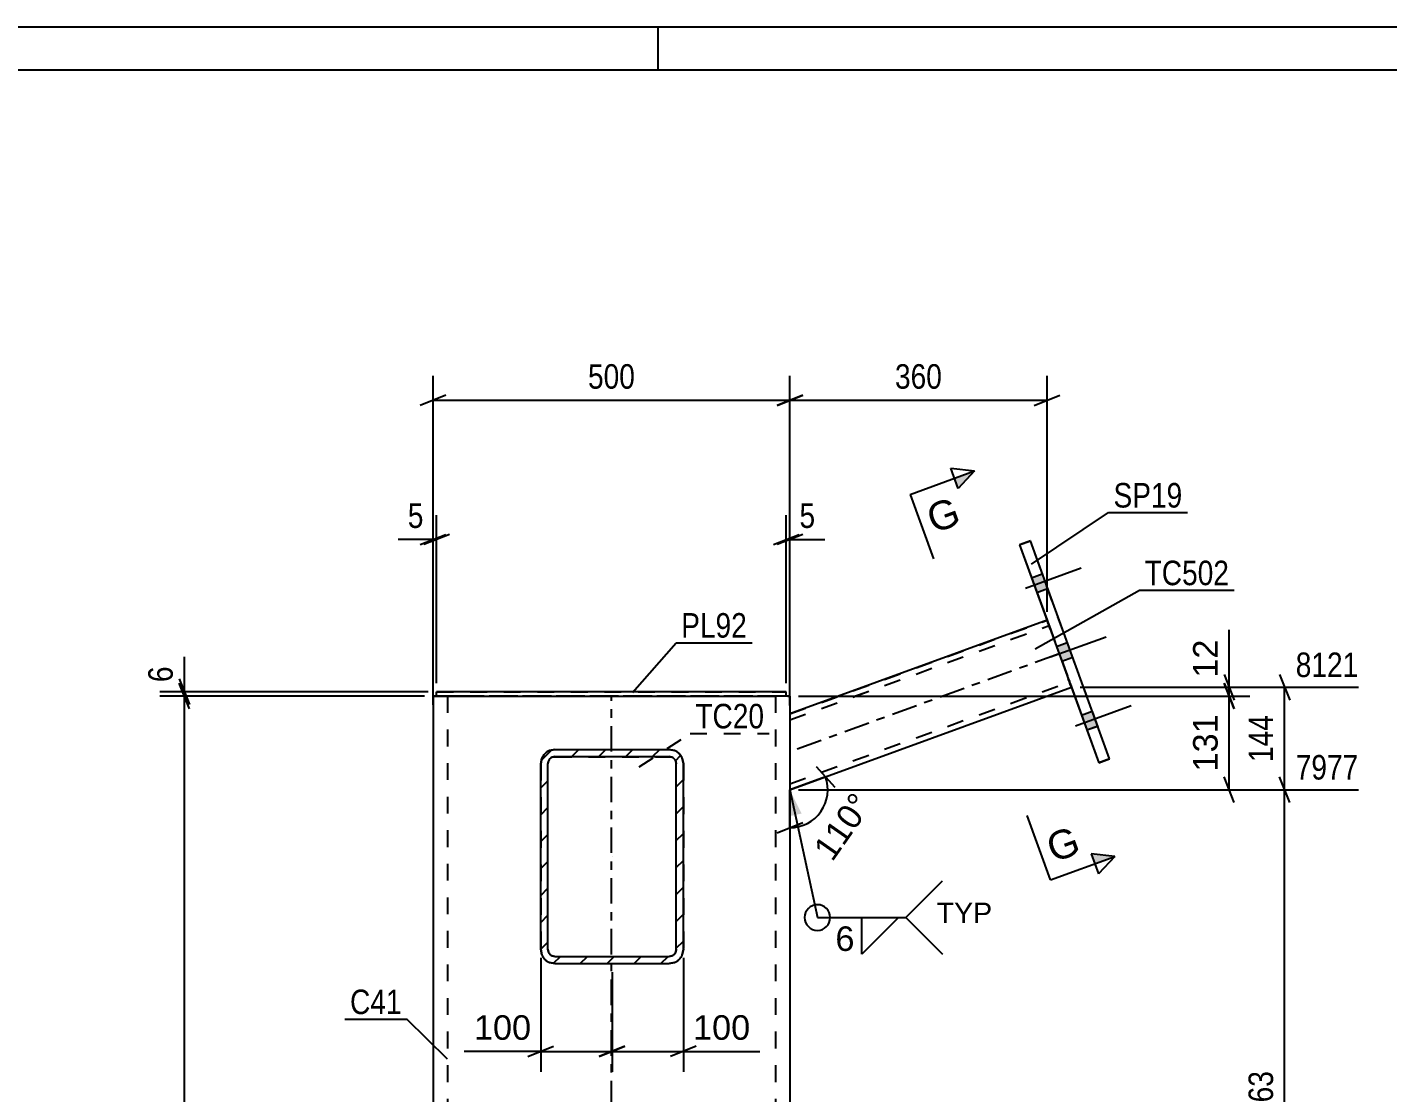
# Model space of a CAD drawing. Header units: millimetres. Extents: x -162 to 432, y -197 to 223.
# Drawn here: x 148.5 to 307.4, y 98.7 to 223.1 of the extents above; entities that cross this region are included whole.
import ezdxf

# ---------------------------------------------------------------- set-up
doc = ezdxf.new("R2010")
doc.units = ezdxf.units.MM
doc.linetypes.add('DXK_LINE_DOT2', pattern=[3.9198, 1.9599, -1.9599])
doc.linetypes.add('DXK_LINE_DOT3', pattern=[5.918699999999999, 2.979, -0.9799, 0.9799, -0.9799])
doc.styles.add('Arial', font='ARIAL.TTF', dxfattribs={"height": 0.2})
doc.styles.add('Arial Narrow', font='ARIALN.TTF', dxfattribs={"height": 0.2})

# ---------------------------------------------------------------- blocks, each defined once
blk = doc.blocks.new('Unknown-284928215-1134')
at = {"color": 5, "linetype": 'Continuous'}
for p, q in [((432.206739455132, 223.1132764519218), (-161.793260544868, 223.1132764519218)), ((222.206739455132, 218.1132764519218), (222.206739455132, 223.1132764519218)), ((427.206739455132, 218.1132764519218), (-156.793260544868, 218.1132764519218))]:
    blk.add_line(p, q, dxfattribs=at)
blk = doc.blocks.new('Part-284928215-2616 - 2602')
at = {"linetype": 'Continuous'}
h = blk.add_hatch(dxfattribs=at)
h.set_pattern_fill('', scale=0.7, style=0, pattern_type=0)
h.set_pattern_definition([(45, (208.4663672283321, 115.4283431281191), (-1.571544821187102, 1.571544821187102), [])])
h.paths.add_polyline_path([(208.4663672283176, 137.0950101617806), (208.4663672283176, 115.4283431282105), (208.5932346741315, 114.7905373968015), (208.9545225930071, 114.2498318062763), (209.4952281743749, 113.8885438812835), (210.1330338949842, 113.7616764333207), (223.4663672283176, 113.7616764333207), (224.1041729489269, 113.8885438812835), (224.6448785302948, 114.2498318062763), (225.0061664491703, 114.7905373968015), (225.1330338949842, 115.4283431282105), (225.1330338949842, 137.0950101617806), (225.0061664491703, 137.7328158931896), (224.6448785302948, 138.2735214837149), (224.1041729489269, 138.6348094087077), (223.4663672283176, 138.7616768566705), (210.1330338949842, 138.7616768566705), (209.4952281743749, 138.6348094087077), (208.9545225930071, 138.2735214837149), (208.5932346741315, 137.7328158931896)])
h.paths.add_polyline_path([(209.5437782439957, 137.6842658227479), (209.8141310346808, 137.864909785244), (210.1330338949842, 137.9283435092254), (223.4663672283176, 137.9283435092254), (223.785270088621, 137.864909785244), (224.0556228793062, 137.6842658227479), (224.2362668387427, 137.4139130274853), (224.2997005616509, 137.0950101617806), (224.2997005616509, 115.4283431282105), (224.2362668387427, 115.1094402625059), (224.0556228793062, 114.8390874672432), (223.785270088621, 114.6584435047471), (223.4663672283176, 114.5950097807655), (210.1330338949842, 114.5950097807655), (209.8141310346808, 114.6584435047471), (209.5437782439957, 114.8390874672432), (209.3631342845591, 115.1094402625059), (209.2997005616509, 115.4283431282105), (209.2997005616509, 137.0950101617806), (209.3631342845591, 137.4139130274853)])
at = {"color": 2, "linetype": 'Continuous'}
for p, q in [((210.1330338949842, 138.7616768566705), (209.4952281743749, 138.6348094087077)), ((210.1330338949842, 138.7616768566705), (223.4663672283176, 138.7616768566705)), ((224.1041729489269, 138.6348094087077), (223.4663672283176, 138.7616768566705)), ((208.5932346741315, 137.7328158931896), (208.4663672283176, 137.0950101617806)), ((208.4663672283176, 115.4283431282105), (208.4663672283176, 137.0950101617806)), ((209.2997005616509, 137.0950101617806), (209.3631342845591, 137.4139130274853)), ((209.2997005616509, 115.4283431282105), (209.2997005616509, 137.0950101617806)), ((209.8141310346808, 137.864909785244), (210.1330338949842, 137.9283435092254)), ((210.1330338949842, 137.925776513), (209.8141310346808, 137.8623427911668)), ((210.1330338949842, 137.925776513), (210.1330338949842, 137.9283435092254)), ((210.1330338949842, 137.9283435092254), (223.4663672283176, 137.9283435092254)), ((210.1330338949842, 137.925776513), (223.4663672283176, 137.925776513)), ((223.4663672283176, 137.925776513), (223.4663672283176, 137.9283435092254)), ((223.4663672283176, 137.9283435092254), (223.785270088621, 137.864909785244)), ((223.785270088621, 137.8623427911668), (223.4663672283176, 137.925776513)), ((224.2362668387427, 137.4139130274853), (224.2997005616509, 137.0950101617806)), ((224.2997005616509, 115.4283431282105), (224.2997005616509, 137.0950101617806)), ((225.1330338949842, 137.0950101617806), (225.0061664491703, 137.7328158931896)), ((225.1330338949842, 115.4283431282105), (225.1330338949842, 137.0950101617806)), ((208.4663672283176, 115.4283431282105), (208.5932346741315, 114.7905373968015)), ((209.3631342845591, 115.1094402625059), (209.2997005616509, 115.4283431282105)), ((210.1330338949842, 114.5950097807655), (209.8141310346808, 114.6584435047471)), ((210.1330338949842, 114.5950097807655), (223.4663672283176, 114.5950097807655)), ((223.785270088621, 114.6584435047471), (223.4663672283176, 114.5950097807655)), ((224.2997005616509, 115.4283431282105), (224.2362668387427, 115.1094402625059)), ((225.0061664491703, 114.7905373968015), (225.1330338949842, 115.4283431282105)), ((209.4952281743749, 113.8885438812835), (210.1330338949842, 113.7616764333207)), ((210.1330338949842, 113.7591102555908), (209.4952281743749, 113.8859776992568)), ((210.1330338949842, 113.7591102555908), (210.1330338949842, 113.7616764333207)), ((210.1330338949842, 113.7616764333207), (223.4663672283176, 113.7616764333207)), ((210.1330338949842, 113.7591102555908), (223.4663672283176, 113.7591102555908)), ((223.4663672283176, 113.7616764333207), (224.1041729489269, 113.8885438812835)), ((224.1041729489269, 113.8859776992568), (223.4663672283176, 113.7591102555908)), ((223.4663672283176, 113.7591102555908), (223.4663672283176, 113.7616764333207))]:
    blk.add_line(p, q, dxfattribs=at)
at = {"color": 7, "linetype": 'DXK_LINE_DOT2'}
for p, q in [((209.4952281743749, 138.632242388555), (210.1330338949842, 138.759109832221)), ((210.1330338949842, 138.759109832221), (210.1330338949842, 138.7616768566705)), ((210.1330338949842, 138.759109832221), (223.4663672283176, 138.759109832221)), ((223.4663672283176, 138.759109832221), (223.4663672283176, 138.7616768566705)), ((223.4663672283176, 138.759109832221), (224.1041729489269, 138.632242388555)), ((208.4663672283176, 137.0924431937789), (208.5932346741315, 137.7302489035862)), ((208.4663672283176, 137.0950101617806), (208.4663672283176, 115.4257768940328)), ((209.3631342845591, 137.4113460486828), (209.2997005616509, 137.0924431937789)), ((209.2997005616509, 137.0924431937789), (209.2997005616509, 137.0950101617806)), ((209.2997005616509, 115.4257768940328), (209.2997005616509, 137.0924431937789)), ((209.3631342845591, 137.4113460486828), (209.3631342845591, 137.4139130274853)), ((224.2362668387427, 137.4113460486828), (224.2362668387427, 137.4139130274853)), ((224.2997005616509, 137.0924431937789), (224.2362668387427, 137.4113460486828)), ((224.2997005616509, 137.0924431937789), (224.2997005616509, 137.0950101617806)), ((224.2997005616509, 115.4257768940328), (224.2997005616509, 137.0924431937789)), ((225.0061664491703, 137.7302489035862), (225.1330338949842, 137.0924431937789)), ((225.1330338949842, 137.0950101617806), (225.1330338949842, 115.4257768940328)), ((208.5932346741315, 114.7879711842256), (208.4663672283176, 115.4257768940328)), ((208.5932346741315, 114.7879711842256), (208.5932346741315, 114.7905373968015)), ((209.2997005616509, 115.4257768940328), (209.2997005616509, 115.4283431282105)), ((209.2997005616509, 115.4257768940328), (209.3631342845591, 115.106874039129)), ((209.8141310346808, 114.655877296645), (210.1330338949842, 114.5924435748117)), ((210.1330338949842, 114.5924435748117), (210.1330338949842, 114.5950097807655)), ((210.1330338949842, 114.5924435748117), (223.4663672283176, 114.5924435748117)), ((223.4663672283176, 114.5924435748117), (223.785270088621, 114.655877296645)), ((223.4663672283176, 114.5924435748117), (223.4663672283176, 114.5950097807655)), ((224.2362668387427, 115.106874039129), (224.2997005616509, 115.4257768940328)), ((224.2997005616509, 115.4257768940328), (224.2997005616509, 115.4283431282105)), ((225.1330338949842, 115.4257768940328), (225.0061664491703, 114.7879711842256)), ((225.0061664491703, 114.7879711842256), (225.0061664491703, 114.7905373968015)), ((225.1330338949842, 115.4257768940328), (225.1330338949842, 115.4283431282105))]:
    blk.add_line(p, q, dxfattribs=at)
at = {"color": 7, "linetype": 'DXK_LINE_DOT3'}
blk.add_line((216.7997005616509, 126.257269695845), (216.7997005616509, 126.2616766444754), dxfattribs=at)
at = {"color": 2, "linetype": 'Continuous'}
for centre, radius, start, end in [((210.1330339134248, 137.0950101802152), 1.666666680782628, 112.5000004851959, 157.5000004850672), ((223.466367209877, 137.0950101802152), 1.666666680782623, 22.4999995149328, 67.4999995148041), ((210.133033904205, 137.0950101709983), 0.8333333403905256, 112.5000004851628, 157.5000004850639), ((210.1330338857572, 137.0924431845681), 0.8333333262659663, 112.4999995145352, 157.4999995151508), ((223.4663672190968, 137.0950101709983), 0.8333333403905302, 22.49999951493614, 67.4999995148372), ((223.4663672375447, 137.0924431845681), 0.833333326265967, 22.50000048484918, 67.5000004854648), ((210.1330339134248, 115.428343109776), 1.666666680782618, 202.4999995149323, 247.4999995148038), ((210.1330338765524, 115.4257769124784), 1.666666652563729, 202.5000004852663, 247.5000004849973), ((210.133033904205, 115.4283431189928), 0.8333333403905171, 202.4999995149352, 247.4999995148369), ((223.4663672190968, 115.4283431189928), 0.8333333403905202, 292.5000004851631, 337.5000004850647), ((223.466367209877, 115.428343109776), 1.666666680782615, 292.5000004851961, 337.5000004850676), ((223.4663672467495, 115.4257769124784), 1.666666652563726, 292.4999995150026, 337.4999995147337)]:
    blk.add_arc(centre, radius, start, end, dxfattribs=at)
at = {"color": 7, "linetype": 'DXK_LINE_DOT2'}
for centre, radius, start, end in [((210.1330338765524, 137.0924431753334), 1.666666652563721, 112.4999995150028, 157.4999995147341), ((223.4663672467495, 137.0924431753334), 1.666666652563715, 22.50000048526587, 67.50000048499722), ((210.1330338857572, 115.4257769032437), 0.833333326265967, 202.5000004848492, 247.5000004854648), ((223.4663672375447, 115.4257769032437), 0.8333333262659663, 292.4999995145352, 337.4999995151508)]:
    blk.add_arc(centre, radius, start, end, dxfattribs=at)
blk = doc.blocks.new('Part-284928215-2638 - 2602')
at = {"color": 2, "linetype": 'Continuous'}
for p, q in [((237.1530338605318, 145.5069877472355), (196.3197005271985, 145.5069877472355)), ((196.3197005271985, 145.0069877557029), (196.3197005271985, 145.5069877472355)), ((196.3197005271985, 145.0069877557029), (197.7169111192, 145.0069877557029)), ((237.1530338605318, 145.0069877557029), (235.7558232685219, 145.0069877557029)), ((237.1530338605318, 145.0069877557029), (237.1530338605318, 145.5069877472355))]:
    blk.add_line(p, q, dxfattribs=at)
at = {"color": 7, "linetype": 'DXK_LINE_DOT2'}
for p, q in [((196.3197005271985, 145.4994729947782), (237.1530338605318, 145.4994729947782)), ((196.3197005271985, 144.9994730032456), (196.3197005271985, 145.0069877557029)), ((196.3197005271985, 144.9994730032456), (196.3197005271985, 145.0069877557029)), ((237.1530338605318, 144.9994730032456), (196.3197005271985, 144.9994730032456)), ((235.7558232685219, 145.0069877557029), (197.7169111192, 145.0069877557029)), ((237.1530338605318, 144.9994730032456), (237.1530338605318, 145.0069877557029)), ((237.1530338605318, 145.0069877557029), (237.1530338605318, 144.9994730032456))]:
    blk.add_line(p, q, dxfattribs=at)
blk = doc.blocks.new('Part-284928215-2661 - 2602')
at = {"linetype": 'Continuous'}
blk.add_hatch(color=2, dxfattribs=at).paths.add_polyline_path([(195.9030338605318, 29.23308912558879), (195.1030338486109, 30.63308910174693), (196.7030338724527, 30.63308910174693)])
at = {"color": 2, "linetype": 'Continuous'}
for p, q in [((195.9030338605318, 145.0064509876702), (196.1567687521597, 145.0066857445082)), ((195.9030338605318, 145.0064509876702), (195.9030338605318, 97.08198239874046)), ((196.1567687521597, 145.0066857445082), (196.3197005271985, 145.0067306203953)), ((197.7169111192065, 145.0069877557031), (197.9607557526489, 145.0070177408122)), ((197.9607557526489, 145.0070177408122), (199.2363671938651, 145.0070644368504)), ((199.2363671938651, 145.0070644368504), (234.2363671938651, 145.0070644368504)), ((234.2363671938651, 145.0070644368504), (235.5119786350814, 145.0070177408122)), ((235.7558232685238, 145.0069877557031), (235.5119786350814, 145.0070177408122)), ((237.3159656355706, 145.0066857445082), (237.1530338605318, 145.0067306203953)), ((237.3159656355706, 145.0066857445082), (237.5697005271985, 145.0064509876702)), ((237.5697005271985, 145.0064509876702), (237.5697005271985, 97.08198239874046)), ((195.9030338605318, 96.08198239874048), (195.9030338605318, 30.17050422334503)), ((237.5697005271985, 96.08198239874048), (237.5697005271985, 30.17050422334503)), ((195.9030338605318, 29.23308912558879), (195.1030338486109, 30.63308910174693)), ((195.1030338486109, 30.63308910174693), (196.7030338724527, 30.63308910174693)), ((196.7030338724527, 30.63308910174693), (195.9030338605318, 29.23308912558879)), ((195.9030338605318, 29.17050422334502), (195.9030338605318, 12.50414428126845)), ((237.5697005271985, 29.17050422334502), (237.5697005271985, 12.50414428126845))]:
    blk.add_line(p, q, dxfattribs=at)
at = {"color": 7, "linetype": 'DXK_LINE_DOT2'}
for p, q in [((196.1567687521597, 144.9997750144403), (195.9030338605318, 145.0000097712783)), ((196.8793445899108, 144.9995759972032), (196.1567687521597, 144.9997750144403)), ((196.3197005271985, 145.0067306203953), (196.8793445899108, 145.0068847617455)), ((196.8793445899108, 145.0068847617455), (197.7169111192065, 145.0069877557031)), ((197.9607557526489, 144.9994430181366), (196.8793445899108, 144.9995759972032)), ((197.6965679730124, 145.0065683660893), (197.5697005271985, 145.0064509876702)), ((197.5697005271985, 145.0064509876702), (197.5697005271985, 97.08198239874046)), ((197.5697005271985, 145.0000097712783), (197.6965679730124, 144.9998923928594)), ((198.057855891888, 145.0066678747077), (197.6965679730124, 145.0065683660893)), ((197.6965679730124, 144.9998923928594), (198.057855891888, 144.9997928842408)), ((199.2363671938651, 144.9993963220981), (197.9607557526489, 144.9994430181366)), ((198.5985614732558, 145.006734364241), (198.057855891888, 145.0066678747077)), ((198.057855891888, 144.9997928842408), (198.5985614732558, 144.9997263947075)), ((199.2363671938651, 145.0067577122604), (198.5985614732558, 145.006734364241)), ((198.5985614732558, 144.9997263947075), (199.2363671938651, 144.9997030466881)), ((199.2363671938651, 145.0067577122604), (234.2363671938651, 145.0067577122604)), ((199.2363671938651, 144.9997030466881), (234.2363671938651, 144.9997030466881)), ((199.2363671938651, 144.9993963220981), (234.2363671938651, 144.9993963220981)), ((234.8741729144745, 145.006734364241), (234.2363671938651, 145.0067577122604)), ((234.2363671938651, 144.9997030466881), (234.8741729144745, 144.9997263947075)), ((235.5119786350814, 144.9994430181366), (234.2363671938651, 144.9993963220981)), ((235.4148784958423, 145.0066678747077), (234.8741729144745, 145.006734364241)), ((234.8741729144745, 144.9997263947075), (235.4148784958423, 144.9997928842408)), ((235.7761664147179, 145.0065683660893), (235.4148784958423, 145.0066678747077)), ((235.4148784958423, 144.9997928842408), (235.7761664147179, 144.9998923928594)), ((236.5933897978195, 144.9995759972032), (235.5119786350814, 144.9994430181366)), ((236.5933897978195, 145.0068847617455), (235.7558232685238, 145.0069877557031)), ((235.9030338605318, 145.0064509876702), (235.7761664147179, 145.0065683660893)), ((235.7761664147179, 144.9998923928594), (235.9030338605318, 145.0000097712783)), ((235.9030338605318, 145.0064509876702), (235.9030338605318, 97.08198239874046)), ((237.1530338605318, 145.0067306203953), (236.5933897978195, 145.0068847617455)), ((237.3159656355706, 144.9997750144403), (236.5933897978195, 144.9995759972032)), ((237.5697005271985, 145.0000097712783), (237.3159656355706, 144.9997750144403)), ((197.5697005271985, 96.08198239874048), (197.5697005271985, 30.17050422334503)), ((235.9030338605318, 96.08198239874048), (235.9030338605318, 30.17050422334503)), ((197.5697005271985, 29.17050422334502), (197.5697005271985, -0.003216986822034565)), ((235.9030338605318, 29.17050422334502), (235.9030338605318, -0.003216986822034565)), ((195.9030338605318, 12.50414428126845), (195.9030338605318, -0.003216986822034565)), ((237.5697005271985, 12.50414428126845), (237.5697005271985, -0.003216986822034565)), ((196.1567687521597, 0.003458986407868755), (195.9030338605318, 0.003224229569942357)), ((195.9030338605318, -0.003216986822034565), (195.9030338605318, 0.003224229569942357)), ((196.8793445899108, 0.003658003645133097), (196.1567687521597, 0.003458986407868755)), ((197.9607557526489, 0.003790982711753562), (196.8793445899108, 0.003658003645133097)), ((197.5697005271985, 0.003224229569942357), (197.6965679730124, 0.003341607988905556)), ((197.5697005271985, -0.003216986822034565), (197.5697005271985, 0.003224229569942357)), ((197.6965679730124, 0.003341607988905556), (198.057855891888, 0.003441116607613518)), ((199.2363671938651, 0.003837678750130635), (197.9607557526489, 0.003790982711753562)), ((198.057855891888, 0.003441116607613518), (198.5985614732558, 0.00350760614092375)), ((198.5985614732558, 0.00350760614092375), (199.2363671938651, 0.003530954160036496)), ((199.2363671938651, 0.003837678750130635), (234.2363671938651, 0.003837678750130635)), ((199.2363671938651, 0.003530954160036496), (234.2363671938651, 0.003530954160036496)), ((235.5119786350814, 0.003790982711753562), (234.2363671938651, 0.003837678750130635)), ((234.2363671938651, 0.003530954160036496), (234.8741729144745, 0.00350760614092375)), ((234.8741729144745, 0.00350760614092375), (235.4148784958423, 0.003441116607613518)), ((235.4148784958423, 0.003441116607613518), (235.7761664147179, 0.003341607988905556)), ((236.5933897978195, 0.003658003645133097), (235.5119786350814, 0.003790982711753562)), ((235.7761664147179, 0.003341607988905556), (235.9030338605318, 0.003224229569942357)), ((235.9030338605318, -0.003216986822034565), (235.9030338605318, 0.003224229569942357)), ((237.3159656355706, 0.003458986407868755), (236.5933897978195, 0.003658003645133097)), ((237.5697005271985, 0.003224229569942357), (237.3159656355706, 0.003458986407868755)), ((237.5697005271985, -0.003216986822034565), (237.5697005271985, 0.003224229569942357)), ((195.9030338605318, -0.003216986822034565), (196.1567687521597, -0.003451743659809381)), ((196.1567687521597, -0.003451743659809381), (196.8793445899108, -0.003650760897225306)), ((196.8793445899108, -0.003650760897225306), (197.9607557526489, -0.00378373996384577)), ((197.6965679730124, -0.003334365240997764), (197.5697005271985, -0.003216986822034565)), ((198.057855891888, -0.003433873859554144), (197.6965679730124, -0.003334365240997764)), ((197.9607557526489, -0.00378373996384577), (199.2363671938651, -0.003830436002222844)), ((198.5985614732558, -0.003500363392864377), (198.057855891888, -0.003433873859554144)), ((199.2363671938651, -0.003523711412128705), (198.5985614732558, -0.003500363392864377)), ((199.2363671938651, -0.003523711412128705), (234.2363671938651, -0.003523711412128705)), ((199.2363671938651, -0.003830436002222844), (234.2363671938651, -0.003830436002222844)), ((234.8741729144745, -0.003500363392864377), (234.2363671938651, -0.003523711412128705)), ((234.2363671938651, -0.003830436002222844), (235.5119786350814, -0.00378373996384577)), ((235.4148784958423, -0.003433873859554144), (234.8741729144745, -0.003500363392864377)), ((235.7761664147179, -0.003334365240997764), (235.4148784958423, -0.003433873859554144)), ((235.5119786350814, -0.00378373996384577), (236.5933897978195, -0.003650760897225306)), ((235.9030338605318, -0.003216986822034565), (235.7761664147179, -0.003334365240997764)), ((236.5933897978195, -0.003650760897225306), (237.3159656355706, -0.003451743659809381)), ((237.3159656355706, -0.003451743659809381), (237.5697005271985, -0.003216986822034565))]:
    blk.add_line(p, q, dxfattribs=at)
at = {"color": 7, "linetype": 'DXK_LINE_DOT3'}
for p, q in [((216.7363671938651, 97.08198239874046), (216.7363671938651, 145.0032303789391)), ((216.7363671938651, 30.17050422334503), (216.7363671938651, 96.08198239874048)), ((216.7363671938651, 3.621373802313414e-06), (216.7363671938651, 29.17050422334502))]:
    blk.add_line(p, q, dxfattribs=at)
at = {"color": 2, "linetype": 'Continuous'}
blk.add_circle((195.9030338605318, 30.13308910174693), 1, dxfattribs=at)
blk = doc.blocks.new('Part-284928215-2689 - 2602')
at = {"color": 2, "linetype": 'Continuous'}
for p, q in [((265.6552354064183, 163.1211310805315), (264.402311542556, 162.6651052456379)), ((264.402311542556, 162.6651052456379), (273.6653364706916, 137.2150896918262)), ((264.402311542556, 162.6651052456379), (264.402311542556, 162.6601209710489)), ((264.402311542556, 162.6601209710489), (264.4039134544641, 162.6607040178216)), ((264.402311542556, 162.6601209710489), (267.6077747078646, 153.8531612524709)), ((274.9182603345539, 137.6711155267195), (265.6552354064183, 163.1211310805315)), ((270.457936224214, 146.0223872359133), (273.6653364706916, 137.2101054172372)), ((273.6653364706916, 137.2150896918262), (274.9182603345539, 137.6711155267195)), ((274.9182603345539, 137.6661312521305), (273.6653364706916, 137.2101054172372)), ((273.6653364706916, 137.2150896918262), (273.6653364706916, 137.2101054172372)), ((274.9182603345539, 137.6661312521305), (274.9166584226459, 137.6705324799468)), ((274.9182603345539, 137.6711155267195), (274.9182603345539, 137.6661312521305))]:
    blk.add_line(p, q, dxfattribs=at)
at = {"color": 7, "linetype": 'DXK_LINE_DOT2'}
for p, q in [((264.4039134544641, 162.6607040178216), (265.6552354064183, 163.1161468059424)), ((265.6552354064183, 163.1161468059424), (265.6552354064183, 163.1211310805315)), ((274.9166584226459, 137.6705324799468), (265.6552354064183, 163.1161468059424)), ((267.6077747078646, 153.8531612524709), (270.457936224214, 146.0223872359133))]:
    blk.add_line(p, q, dxfattribs=at)
blk = doc.blocks.new('Bolt-284928215-2714 - 2602')
at = {"linetype": 'Continuous'}
for points in [[(265.7988902946098, 158.8271068778624), (266.4259258375855, 157.1043365684608), (267.6788497014745, 157.5603624033634), (267.0518141584988, 159.2831327127651)], [(265.7988902946098, 158.8255349143382), (266.4259258375855, 157.1027646049366), (267.6788497014745, 157.5587904398391), (267.0518141584988, 159.2815607492408)], [(265.7988902946098, 158.823962950814), (266.4259258375855, 157.1011926414123), (267.6788497014745, 157.557218476315), (267.0518141584988, 159.2799887857165)], [(268.7203058488675, 150.8005635108911), (269.3473413918432, 149.0777932014893), (270.6002652557322, 149.533819036392), (269.9732297127565, 151.2565893457938)], [(268.7203058488675, 150.7974195838427), (269.3473413918432, 149.0746492744409), (270.6002652557322, 149.5306751093435), (269.9732297127565, 151.2534454187452)], [(271.6417214031276, 142.7740201439198), (272.2687569461033, 141.051249834518), (273.5216808099923, 141.5072756694206), (272.8946452670166, 143.2300459788224)], [(271.6417214031276, 142.7724481803955), (272.2687569461033, 141.0496778709938), (273.5216808099923, 141.5057037058963), (272.8946452670166, 143.2284740152981)], [(271.6417214031276, 142.7708762168713), (272.2687569461033, 141.0481059074695), (273.5216808099923, 141.5041317423722), (272.8946452670166, 143.2269020517739)]]:
    blk.add_hatch(color=1, dxfattribs=at).paths.add_polyline_path(points)
at = {"color": 1, "linetype": 'Continuous'}
for p, q in [((265.0944074265322, 157.5952007322443), (271.5939499703322, 159.9608347507632)), ((265.0944074265322, 157.5936287687201), (271.5939499703322, 159.959262787239)), ((265.0944074265322, 157.5920568051958), (271.5939499703322, 159.9576908237147)), ((265.7988902946098, 158.8271068778624), (267.0518141584988, 159.2831327127651)), ((265.7988902946098, 158.8255349143382), (267.0518141584988, 159.2815607492408)), ((265.7988902946098, 158.823962950814), (267.0518141584988, 159.2799887857165)), ((266.4259258375855, 157.1043365684608), (267.6788497014745, 157.5603624033634)), ((266.4259258375855, 157.1027646049366), (267.6788497014745, 157.5587904398391)), ((266.4259258375855, 157.1011926414123), (267.6788497014745, 157.557218476315)), ((268.0158229807899, 149.5686573652729), (274.5153655245899, 151.9342913837918)), ((268.0158229807899, 149.5655134382245), (274.5153655245899, 151.9311474567434)), ((268.7203058488675, 150.8005635108911), (269.9732297127565, 151.2565893457938)), ((268.7203058488675, 150.7974195838427), (269.9732297127565, 151.2534454187452)), ((269.3473413918432, 149.0777932014893), (270.6002652557322, 149.533819036392)), ((269.3473413918432, 149.0746492744409), (270.6002652557322, 149.5306751093435)), ((270.93723853505, 141.5421139983015), (277.4367810788501, 143.9077480168204)), ((270.93723853505, 141.5405420347774), (277.4367810788501, 143.9061760532963)), ((270.93723853505, 141.5389700712531), (277.4367810788501, 143.904604089772)), ((271.6417214031276, 142.7740201439198), (272.8946452670166, 143.2300459788224)), ((271.6417214031276, 142.7724481803955), (272.8946452670166, 143.2284740152981)), ((271.6417214031276, 142.7708762168713), (272.8946452670166, 143.2269020517739)), ((272.2687569461033, 141.051249834518), (273.5216808099923, 141.5072756694206)), ((272.2687569461033, 141.0496778709938), (273.5216808099923, 141.5057037058963)), ((272.2687569461033, 141.0481059074695), (273.5216808099923, 141.5041317423722))]:
    blk.add_line(p, q, dxfattribs=at)
blk = doc.blocks.new('Part-284928215-2750 - 2602')
at = {"color": 2, "linetype": 'Continuous'}
for p, q in [((267.608743248393, 153.8535137714993), (237.5697005273634, 142.9202241029425)), ((237.569700527378, 134.052078764347), (270.4589047647455, 146.0227397549428)), ((237.569700527378, 134.0510359007407), (270.4589047647455, 146.0216968913365))]:
    blk.add_line(p, q, dxfattribs=at)
at = {"color": 7, "linetype": 'DXK_LINE_DOT2'}
for p, q in [((237.5697005273634, 142.9191812393362), (267.608743248393, 153.852470907893)), ((237.5697005273634, 142.210772475855), (267.8367561697009, 153.2270518501746)), ((237.5697005273634, 142.2097296122487), (267.8367561697009, 153.2260089865683)), ((267.608743248393, 153.852470907893), (267.608743248393, 153.8535137714993)), ((267.608743248393, 153.8535137714993), (267.6434561487205, 153.7582345256042)), ((267.6434561487205, 153.7570038565273), (267.608743248393, 153.852470907893)), ((267.6434561487205, 153.7582345256042), (267.7423101253003, 153.4867143839274)), ((267.7423101253003, 153.4853245010613), (267.6434561487205, 153.7570038565273)), ((267.7423101253003, 153.4867143839274), (267.8902555563104, 153.0802898267039)), ((267.8366894991401, 153.2259847205302), (267.7423101253003, 153.4853245010613)), ((267.8366894991401, 153.2259847205302), (270.1773924568305, 146.7949208361321)), ((267.8367561697009, 153.2260089865683), (267.8367561697009, 153.2270518501746)), ((267.854112619866, 153.1794122272274), (267.8367561697009, 153.2270518501746)), ((267.854112619866, 153.1782754608858), (267.8367561697009, 153.2260089865683)), ((267.9775123236609, 152.840439877777), (267.854112619866, 153.1794122272274)), ((267.8898231944473, 153.0801324602548), (267.854112619866, 153.1782754608858)), ((267.9035396081546, 153.0424357831523), (267.8898231944473, 153.0801324602548)), ((267.8902555563104, 153.0802898267039), (270.1773924568305, 146.7964171022517)), ((267.9775123236609, 152.8391703129137), (267.9035396081546, 153.0424357831523)), ((267.9775123236609, 152.840439877777), (270.09013568948, 147.0360403499217)), ((267.9775123236609, 152.8391703129137), (270.09013568948, 147.0347707850585)), ((237.5697005273755, 134.7615303914349), (270.2308918434375, 146.6492016762672)), ((237.5697005273755, 134.7604875278285), (270.2308918434375, 146.6481588126608)), ((270.1641084049863, 146.8327748796832), (270.09013568948, 147.0360403499217)), ((270.09013568948, 147.0347707850585), (270.2135353932749, 146.6957984356087)), ((270.2135353932749, 146.6969352019502), (270.1641084049863, 146.8327748796832)), ((270.1773924568305, 146.7964171022517), (270.3253378878406, 146.3898861617745)), ((270.3253378878406, 146.3884962789083), (270.1773924568305, 146.7949208361321)), ((270.2308918434375, 146.6492016762672), (270.2135353932749, 146.6969352019502)), ((270.2135353932749, 146.6957984356087), (270.2308918434375, 146.6481588126608)), ((270.2308918434375, 146.6481588126608), (270.2308918434375, 146.6492016762672)), ((270.3253378878406, 146.3898861617745), (270.4241918644204, 146.1182068063081)), ((270.4241918644204, 146.1169761372312), (270.3253378878406, 146.3884962789083)), ((270.4241918644204, 146.1182068063081), (270.4589047647455, 146.0227397549428)), ((270.4589047647455, 146.0216968913365), (270.4241918644204, 146.1169761372312)), ((270.4589047647455, 146.0216968913365), (270.4589047647455, 146.0227397549428)), ((237.5697005273634, 142.9202241029425), (237.569700527378, 134.0510359007407))]:
    blk.add_line(p, q, dxfattribs=at)
at = {"color": 7, "linetype": 'DXK_LINE_DOT3'}
blk.add_line((269.0338240065705, 149.9376053308767), (237.5697005273707, 138.4856300012504), dxfattribs=at)
blk = doc.blocks.new('Part-284928215-2755 - 2602')
at = {"color": 7, "linetype": 'DXK_LINE_DOT2'}
for p, q in [((210.1330339205204, 138.7514417174711), (209.4952281999111, 138.6245742738051)), ((210.1330339205204, 138.7514417174711), (223.4663672538538, 138.7514417174711)), ((210.1330339205204, 138.7486494887572), (210.1330339205204, 138.7514417174711)), ((223.4663672538538, 138.7514417174711), (223.4663672538538, 138.7486494887572)), ((224.1041729744631, 138.6245742738051), (223.4663672538538, 138.7514417174711)), ((208.5932346996677, 137.7225807888363), (208.4663672538538, 137.084775079029)), ((208.4663672538538, 137.084775079029), (208.4663672538538, 115.4153157602972)), ((209.2997005871871, 137.084775079029), (209.3631343100953, 137.4036779339328)), ((209.2997005871871, 137.0819827938671), (209.2997005871871, 137.084775079029)), ((209.2997005871871, 115.4181087792828), (209.2997005871871, 137.084775079029)), ((209.3631343100953, 137.4008856595717), (209.3631343100953, 137.4036779339328)), ((209.814131060217, 137.8546746764169), (210.1330339205204, 137.91810839825)), ((210.1330339205204, 137.9153161413121), (210.1330339205204, 137.91810839825)), ((210.1330339205204, 137.91810839825), (223.4663672538538, 137.91810839825)), ((223.4663672538538, 137.9153161413121), (223.4663672538538, 137.91810839825)), ((223.4663672538538, 137.91810839825), (223.7852701141572, 137.8546746764169)), ((224.2362668642789, 137.4008856595717), (224.2362668642789, 137.4036779339328)), ((224.2362668642789, 137.4036779339328), (224.2997005871871, 137.084775079029)), ((224.2997005871871, 137.0819827938671), (224.2997005871871, 137.084775079029)), ((224.2997005871871, 115.4181087792828), (224.2997005871871, 137.084775079029)), ((225.1330339205204, 137.084775079029), (225.0061664747065, 137.7225807888363)), ((225.1330339205204, 137.084775079029), (225.1330339205204, 115.4153157602972)), ((208.4663672538538, 115.4181087792828), (208.5932346996677, 114.7803030694756)), ((208.5932346996677, 114.7775100288882), (208.5932346996677, 114.7803030694756)), ((209.2997005871871, 115.4153157602972), (209.2997005871871, 115.4181087792828)), ((209.3631343100953, 115.0992059243791), (209.2997005871871, 115.4181087792828)), ((210.1330339205204, 114.5847754600618), (209.814131060217, 114.648209181895)), ((210.1330339205204, 114.5819824128521), (210.1330339205204, 114.5847754600618)), ((210.1330339205204, 114.5847754600618), (223.4663672538538, 114.5847754600618)), ((223.7852701141572, 114.648209181895), (223.4663672538538, 114.5847754600618)), ((223.4663672538538, 114.5819824128521), (223.4663672538538, 114.5847754600618)), ((224.2997005871871, 115.4181087792828), (224.2362668642789, 115.0992059243791)), ((224.2997005871871, 115.4153157602972), (224.2997005871871, 115.4181087792828)), ((225.0061664747065, 114.7803030694756), (225.1330339205204, 115.4181087792828)), ((225.0061664747065, 114.7775100288882), (225.0061664747065, 114.7803030694756)), ((209.4952281999111, 113.8783095845069), (210.1330339205204, 113.7514421408409)), ((210.1330339205204, 113.7514421408409), (223.4663672538538, 113.7514421408409)), ((210.1330339205204, 113.7486490654071), (210.1330339205204, 113.7514421408409)), ((223.4663672538538, 113.7514421408409), (224.1041729744631, 113.8783095845069)), ((223.4663672538538, 113.7486490654071), (223.4663672538538, 113.7514421408409))]:
    blk.add_line(p, q, dxfattribs=at)
at = {"color": 7, "linetype": 'DXK_LINE_DOT3'}
blk.add_line((216.7997005871871, 126.2468089290213), (216.7997005871871, 126.2532822761759), dxfattribs=at)
at = {"color": 7, "linetype": 'DXK_LINE_DOT2'}
for centre, radius, start, end in [((210.1330339020897, 137.0847750605822), 1.666666652565308, 112.4999995150252, 157.4999995147112), ((223.4663672722845, 137.0847750605822), 1.666666652565308, 22.50000048528875, 67.50000048497479), ((210.1330339112935, 137.0847750698181), 0.8333333262660725, 112.4999995145425, 157.4999995151581), ((223.4663672630807, 137.0847750698181), 0.8333333262660715, 22.50000048484195, 67.50000048545753), ((210.1330339020896, 115.4181087977297), 1.666666652565203, 202.5000004852924, 247.5000004849784), ((210.1330339112935, 115.4181087884938), 0.8333333262660715, 202.5000004848419, 247.5000004854575), ((223.4663672630807, 115.4181087884938), 0.8333333262660725, 292.4999995145425, 337.499999515158), ((223.4663672722846, 115.4181087977297), 1.666666652565204, 292.4999995150216, 337.4999995147077)]:
    blk.add_arc(centre, radius, start, end, dxfattribs=at)
blk = doc.blocks.new('StraightDimension-284928215-2887 - 2602')
at = {"color": 7, "linetype": 'Continuous'}
for p, q in [((295.9523654145564, 132.5523240843765), (294.7523653668727, 135.5523242035858)), ((238.5697005276544, 134.0523241439812), (303.9648653907145, 134.0523241439812)), ((295.3523653907146, 61.06947982412223), (295.3523653907146, 134.0523241439812)), ((294.7523653668727, 62.56947988372687), (295.9523654145564, 59.56947976451758)), ((262.0616508718299, 61.06947982412223), (303.9648653907145, 61.06947982412223))]:
    blk.add_line(p, q, dxfattribs=at)
at = {"color": 0, "linetype": 'Continuous'}
blk.add_wipeout([(304.5648653907146, 134.65232414398113), (304.5648653907146, 138.8523241439811), (296.05236539071456, 138.8523241439811), (296.05236539071456, 134.65232414398113)], dxfattribs=at)
at = {"color": 0}
blk.add_wipeout([(294.60233632647515, 101.8171541879213), (290.40233632650353, 101.81713876045991), (290.40236759466194, 93.30463876051734), (294.6023675946337, 93.30465418797878)], dxfattribs=at)
at = {"color": 3, "linetype": 'Continuous', "style": 'Arial Narrow'}
blk.add_text('7977', height=2.86328125, dxfattribs=at).set_placement((296.6523653907145, 135.2523241439811))
at = {"color": 3, "style": 'Arial Narrow'}
blk.add_text('3263', height=2.86328125, rotation=90.0002104591497, dxfattribs=at).set_placement((294.0023653907145, 93.9046519840517))
blk = doc.blocks.new('AngleDimension-284928215-2823 - 2602')
at = {"color": 7, "linetype": 'Continuous'}
for p, q in [((240.6521812904239, 136.7705188345587), (242.8058710124914, 134.3618633152373)), ((241.7290261514576, 135.566191074898), (237.5697005296179, 134.0523241446967)), ((238.5093934256538, 134.3943435317782), (241.7290261514576, 135.566191074898)), ((237.5697005296018, 129.6260635659633), (237.5697005296179, 134.0523241446967)), ((236.0697004699971, 129.0260635421215), (239.0697005892064, 130.2260635898052))]:
    blk.add_line(p, q, dxfattribs=at)
blk.add_arc((237.5697005296179, 134.0523241446968), 4.426260578733423, 269.9999999997912, 19.99995388960798, dxfattribs=at)
at = {"color": 0}
blk.add_wipeout([(248.0893981918187, 132.46700302065162), (244.64903450055127, 134.87613101057016), (239.2167332029713, 127.11851405438219), (242.65709689423875, 124.7093860644637)], dxfattribs=at)
at = {"color": 3, "style": 'Arial'}
blk.add_text('110°', height=2.865234375, rotation=54.99821875460771, dxfattribs=at).set_placement((242.5097775083318, 125.5450277332045))
blk = doc.blocks.new('StraightDimension-284928215-2842 - 2602')
at = {"color": 7, "linetype": 'Continuous'}
for p, q in [((166.2499853272139, 147.0069878068403), (167.4499853748976, 144.006987687631)), ((167.4499853748976, 143.5032303198696), (166.2499853272139, 146.5032304390789)), ((195.3197005271985, 145.5069877472357), (163.9999853510558, 145.5069877472357)), ((194.9030338605318, 145.0032303794743), (163.9999853510558, 145.0032303794743)), ((166.8499853510558, 145.0032303794743), (166.8499853510558, 145.5069877472357))]:
    blk.add_line(p, q, dxfattribs=at)
at = {"color": 0}
blk.add_wipeout([(166.09997643205057, 149.0601149511423), (161.8999764320789, 149.0600995236809), (161.8999875550031, 146.03197452370128), (166.09998755497477, 146.03198995116273)], dxfattribs=at)
at = {"color": 7, "linetype": 'Continuous'}
blk.add_line((166.8499853510558, 145.5069877472357), (166.8499853510558, 149.5851127472357), dxfattribs=at)
blk.add_line((166.8499853510558, 145.5069877472357), (166.8499853510558, 149.5851127472357), dxfattribs=at)
at = {"color": 3, "style": 'Arial Narrow'}
blk.add_text('6', height=2.86328125, rotation=90.0002104591497, dxfattribs=at).set_placement((165.4999853510558, 146.6319877472357))
blk = doc.blocks.new('StraightDimension-284928215-2837 - 2602')
at = {"color": 7, "linetype": 'Continuous'}
for p, q in [((167.4499853748976, 143.5032303198696), (166.2499853272139, 146.5032304390789)), ((194.9030338605318, 145.0032303794743), (163.9999853510558, 145.0032303794743)), ((166.8499853510558, -0.003677073707166301), (166.8499853510558, 145.0032303794743)), ((166.2499853272139, 1.496322985897478), (167.4499853748976, -1.503677133311811)), ((182.4030338605318, -0.003677073707166301), (163.9999853510558, -0.003677073707166301))]:
    blk.add_line(p, q, dxfattribs=at)
at = {"color": 0}
blk.add_wipeout([(166.09995628681637, 76.7560288567532), (161.8999562868447, 76.75601342929176), (161.89998755500315, 68.24351342934924), (166.09998755497483, 68.24352885681068)], dxfattribs=at)
at = {"color": 3, "style": 'Arial Narrow'}
blk.add_text('8109', height=2.86328125, rotation=90.0002104591497, dxfattribs=at).set_placement((165.4999853510558, 68.84352665288353))
blk = doc.blocks.new('StraightDimension-284928215-2772 - 2602')
at = {"color": 7, "linetype": 'Continuous'}
for p, q in [((195.9030338605245, 143.9919328511384), (195.9030338605245, 182.3959553423503)), ((237.5697005296501, 143.909827449941), (237.5697005296501, 182.3959553423503)), ((197.4030339201292, 180.1459553661922), (194.4030338009199, 178.9459553185085)), ((236.0697004700455, 178.9459553185085), (239.0697005892548, 180.1459553661922)), ((195.9030338605245, 179.5459553423503), (237.5697005296501, 179.5459553423503))]:
    blk.add_line(p, q, dxfattribs=at)
at = {"color": 0}
blk.add_wipeout([(220.07855469508723, 180.2959553423503), (220.07855469508723, 184.49595534235024), (213.39417969508727, 184.49595534235024), (213.39417969508727, 180.2959553423503)], dxfattribs=at)
at = {"color": 3, "style": 'Arial Narrow'}
blk.add_text('500', height=2.86328125, dxfattribs=at).set_placement((213.9941796950874, 180.8959553423503))
blk = doc.blocks.new('StraightDimension-284928215-2779 - 2602')
at = {"color": 7, "linetype": 'Continuous'}
for p, q in [((237.5697005296501, 143.909827449941), (237.5697005296501, 182.3959553423503)), ((267.6087432484245, 154.8537591511964), (267.6087432484245, 182.3959553423503)), ((239.0697005892548, 180.1459553661922), (236.0697004700455, 178.9459553185085)), ((266.1087431888199, 178.9459553185085), (269.1087433080291, 180.1459553661922)), ((237.5697005296501, 179.5459553423503), (267.6087432484245, 179.5459553423503))]:
    blk.add_line(p, q, dxfattribs=at)
at = {"color": 0}
blk.add_wipeout([(255.9314093890373, 180.2959553423503), (255.9314093890373, 184.49595534235024), (249.2470343890373, 184.49595534235024), (249.2470343890373, 180.2959553423503)], dxfattribs=at)
at = {"color": 3, "style": 'Arial Narrow'}
blk.add_text('360', height=2.86328125, dxfattribs=at).set_placement((249.8470343890373, 180.8959553423503))
blk = doc.blocks.new('StraightDimension-284928215-2787 - 2602')
at = {"color": 7, "linetype": 'Continuous'}
for p, q in [((237.1530338605318, 146.5069877472357), (237.1530338605318, 166.1340567422422)), ((237.5697005271985, 146.0032303794743), (237.5697005271985, 166.1340567422422)), ((235.6530338009271, 162.6840567184003), (238.6530339201364, 163.8840567660841)), ((239.0697005868031, 163.8840567660841), (236.0697004675938, 162.6840567184003)), ((237.1530338605318, 163.2840567422422), (237.5697005271985, 163.2840567422422))]:
    blk.add_line(p, q, dxfattribs=at)
at = {"color": 0}
blk.add_wipeout([(241.12282552719853, 164.03405674224223), (241.12282552719853, 168.23405674224216), (238.0947005271985, 168.23405674224216), (238.0947005271985, 164.03405674224223)], dxfattribs=at)
at = {"color": 7, "linetype": 'Continuous'}
blk.add_line((237.5697005271985, 163.2840567422422), (241.6478255271985, 163.2840567422422), dxfattribs=at)
blk.add_line((237.5697005271985, 163.2840567422422), (241.6478255271985, 163.2840567422422), dxfattribs=at)
at = {"color": 3, "style": 'Arial Narrow'}
blk.add_text('5', height=2.86328125, dxfattribs=at).set_placement((238.6947005271985, 164.6340567422422))
blk = doc.blocks.new('StraightDimension-284928215-2801 - 2602')
at = {"color": 7, "linetype": 'Continuous'}
for p, q in [((195.9030338605318, 146.0032303794743), (195.9030338605318, 166.1340567422422)), ((196.3197005271985, 146.5069877472357), (196.3197005271985, 166.1340567422422)), ((194.4030338009271, 162.6840567184003), (197.4030339201364, 163.8840567660841)), ((197.8197005868031, 163.8840567660841), (194.8197004675938, 162.6840567184003)), ((195.9030338605318, 163.2840567422422), (196.3197005271985, 163.2840567422422))]:
    blk.add_line(p, q, dxfattribs=at)
at = {"color": 0}
blk.add_wipeout([(195.37803386053181, 164.03405674224223), (195.37803386053181, 168.23405674224216), (192.34990886053183, 168.23405674224216), (192.34990886053183, 164.03405674224223)], dxfattribs=at)
at = {"color": 7, "linetype": 'Continuous'}
blk.add_line((195.9030338605318, 163.2840567422422), (191.8249088605318, 163.2840567422422), dxfattribs=at)
blk.add_line((195.9030338605318, 163.2840567422422), (191.8249088605318, 163.2840567422422), dxfattribs=at)
at = {"color": 3, "style": 'Arial Narrow'}
blk.add_text('5', height=2.86328125, dxfattribs=at).set_placement((192.9499088605318, 164.6340567422422))
blk = doc.blocks.new('StraightDimension-284928215-2895 - 2602')
at = {"color": 7, "linetype": 'Continuous'}
for p, q in [((294.7523653668727, 147.5229851942631), (295.9523654145564, 144.5229850750538)), ((271.4589047647701, 146.0229851346585), (303.9648653907145, 146.0229851346585)), ((295.3523653907146, 134.0523241439812), (295.3523653907146, 146.0229851346585)), ((295.9523654145564, 132.5523240843765), (294.7523653668727, 135.5523242035858)), ((238.5697005276544, 134.0523241439812), (303.9648653907145, 134.0523241439812))]:
    blk.add_line(p, q, dxfattribs=at)
at = {"color": 0, "linetype": 'Continuous'}
blk.add_wipeout([(304.5648653907146, 146.6229851346584), (304.5648653907146, 150.82298513465838), (296.05236539071456, 150.82298513465838), (296.05236539071456, 146.6229851346584)], dxfattribs=at)
at = {"color": 0}
blk.add_wipeout([(294.6023430415532, 143.37984434320185), (290.4023430415815, 143.3798289157404), (290.4023675946618, 136.6954539157855), (294.6023675946336, 136.69546934324694)], dxfattribs=at)
at = {"color": 3, "linetype": 'Continuous', "style": 'Arial Narrow'}
blk.add_text('8121', height=2.86328125, dxfattribs=at).set_placement((296.6523653907145, 147.2229851346584))
at = {"color": 3, "style": 'Arial Narrow'}
blk.add_text('144', height=2.86328125, rotation=90.0002104591497, dxfattribs=at).set_placement((294.0023653907145, 137.2954671393198))
blk = doc.blocks.new('StraightDimension-284928215-6477 - 2602')
at = {"color": 7, "linetype": 'Continuous'}
for p, q in [((288.2790647530957, 147.5229851942631), (289.4790648007794, 144.5229850750538)), ((289.4790648007794, 143.5032303198696), (288.2790647530957, 146.5032304390789)), ((238.5697005271985, 145.0032303794743), (291.2790647769375, 145.0032303794743)), ((271.4589047647701, 146.0229851346585), (291.2790647769375, 146.0229851346585)), ((288.8790647769375, 145.0032303794743), (288.8790647769375, 146.0229851346585))]:
    blk.add_line(p, q, dxfattribs=at)
at = {"color": 0}
blk.add_wipeout([(288.1290462372917, 152.1952529635474), (283.92904623732005, 152.195237536086), (283.9290669808849, 146.5479719111241), (288.12906698085663, 146.54798733858556)], dxfattribs=at)
at = {"color": 7, "linetype": 'Continuous'}
blk.add_line((288.8790647769375, 146.0229851346585), (288.8790647769375, 152.7202507596585), dxfattribs=at)
blk.add_line((288.8790647769375, 146.0229851346585), (288.8790647769375, 152.7202507596585), dxfattribs=at)
at = {"color": 3, "style": 'Arial'}
blk.add_text('12', height=2.865234375, rotation=90.0002104591497, dxfattribs=at).set_placement((287.5290647769375, 147.1479851346585))
blk = doc.blocks.new('StraightDimension-284928215-6478 - 2602')
at = {"color": 7, "linetype": 'Continuous'}
for p, q in [((288.2790647530957, 146.5032304390789), (289.4790648007794, 143.5032303198696)), ((238.5697005271985, 145.0032303794743), (291.2790647769375, 145.0032303794743)), ((288.8790647769375, 134.0523241439812), (288.8790647769375, 145.0032303794743)), ((289.4790648007794, 132.5523240843765), (288.2790647530957, 135.5523242035858)), ((238.5697005276544, 134.0523241439812), (291.2790647769375, 134.0523241439812))]:
    blk.add_line(p, q, dxfattribs=at)
at = {"color": 0}
blk.add_wipeout([(288.1290380694322, 143.46322868435172), (283.9290380694606, 143.46321325689027), (283.92906698088484, 135.59231481944337), (288.1290669808566, 135.59233024690477)], dxfattribs=at)
at = {"color": 3, "style": 'Arial'}
blk.add_text('131', height=2.865234375, rotation=90.0002104591497, dxfattribs=at).set_placement((287.5290647769375, 136.1923280429777))
blk = doc.blocks.new('StraightDimension-284928215-7889 - 2602')
at = {"color": 7, "linetype": 'Continuous'}
for p, q in [((225.1330339205204, 114.4283431282106), (225.1330339205204, 101.1106787002574)), ((216.7997005616509, 112.7591102555908), (216.7997005616509, 101.1106787002574)), ((215.2997005020462, 102.9106786764156), (218.2997006212555, 104.1106787240993)), ((216.7997005616509, 103.5106787002574), (225.1330339205204, 103.5106787002574)), ((226.6330339801251, 104.1106787240993), (223.6330338609158, 102.9106786764156))]:
    blk.add_line(p, q, dxfattribs=at)
at = {"color": 0}
blk.add_wipeout([(233.52893235802048, 104.2606787002574), (233.52893235802048, 108.46067870025733), (225.65803392052044, 108.46067870025733), (225.65803392052044, 104.2606787002574)], dxfattribs=at)
at = {"color": 7, "linetype": 'Continuous'}
blk.add_line((225.1330339205204, 103.5106787002574), (234.0539323580204, 103.5106787002574), dxfattribs=at)
blk.add_line((225.1330339205204, 103.5106787002574), (234.0539323580204, 103.5106787002574), dxfattribs=at)
at = {"color": 3, "style": 'Arial'}
blk.add_text('100', height=2.865234375, dxfattribs=at).set_placement((226.2580339205204, 104.8606787002574))
blk = doc.blocks.new('StraightDimension-284928215-7890 - 2602')
at = {"color": 7, "linetype": 'Continuous'}
for p, q in [((208.4663672538537, 114.4153157602973), (208.4663672538537, 101.1106787002574)), ((216.7997005616509, 112.7591102555908), (216.7997005616509, 101.1106787002574)), ((206.9663671942491, 102.9106786764156), (209.9663673134584, 104.1106787240993)), ((208.4663672538537, 103.5106787002574), (216.7997005616509, 103.5106787002574)), ((218.2997006212555, 104.1106787240993), (215.2997005020462, 102.9106786764156))]:
    blk.add_line(p, q, dxfattribs=at)
at = {"color": 0}
blk.add_wipeout([(207.94136725385377, 104.26067870025739), (207.94136725385377, 108.46067870025733), (200.07046881635378, 108.46067870025733), (200.07046881635378, 104.26067870025739)], dxfattribs=at)
at = {"color": 7, "linetype": 'Continuous'}
blk.add_line((208.4663672538537, 103.5106787002574), (199.5454688163537, 103.5106787002574), dxfattribs=at)
blk.add_line((208.4663672538537, 103.5106787002574), (199.5454688163537, 103.5106787002574), dxfattribs=at)
at = {"color": 3, "style": 'Arial'}
blk.add_text('100', height=2.865234375, dxfattribs=at).set_placement((200.6704688163537, 104.8606787002574))
blk = doc.blocks.new('Mark-284928215-2657 - 2602')
at = {"color": 0}
blk.add_wipeout([(192.23368489780137, 107.8588157060637), (192.23368489780137, 110.8588157060637), (186.20438802280137, 110.8588157060637), (186.20438802280137, 107.8588157060637)], dxfattribs=at)
blk.add_wipeout([(192.23368489780137, 107.8588157060637), (192.23368489780137, 110.8588157060637), (186.20438802280137, 110.8588157060637), (186.20438802280137, 107.8588157060637)], dxfattribs=at)
at = {"color": 30, "linetype": 'Continuous'}
for p in [(185.6043880228014, 107.2588157060637), (197.5904994622053, 102.5874633785777)]:
    blk.add_line(p, (192.8336848978014, 107.2588157060637), dxfattribs=at)
at = {"color": 3, "style": 'Arial Narrow'}
blk.add_text('C41', height=2.86328125, dxfattribs=at).set_placement((186.2043880228014, 107.8588157060637))
blk = doc.blocks.new('Mark-284928215-2634 - 2602')
at = {"color": 0}
blk.add_wipeout([(232.55668986591073, 151.82487056687714), (232.55668986591073, 154.82487056687714), (224.88090861591073, 154.82487056687714), (224.88090861591073, 151.82487056687714)], dxfattribs=at)
blk.add_wipeout([(232.55668986591073, 151.82487056687714), (232.55668986591073, 154.82487056687714), (224.88090861591073, 154.82487056687714), (224.88090861591073, 151.82487056687714)], dxfattribs=at)
at = {"color": 30, "linetype": 'Continuous'}
for p, q in [((219.1878249143697, 145.4149441684268), (224.2809086159108, 151.2248705668771)), ((224.2809086159108, 151.2248705668771), (233.1566898659107, 151.2248705668771))]:
    blk.add_line(p, q, dxfattribs=at)
at = {"color": 3, "style": 'Arial Narrow'}
blk.add_text('PL92', height=2.86328125, dxfattribs=at).set_placement((224.8809086159107, 151.8248705668771))
blk = doc.blocks.new('SectionMark-284928215-2943 - 2602')
at = {"linetype": 'Continuous'}
blk.add_hatch(color=6, dxfattribs=at).paths.add_polyline_path([(273.1701928673604, 125.4107152380193), (272.7427450380476, 126.5853591641585), (275.5194807196389, 126.265610896645)])
at = {"color": 6, "linetype": 'Continuous'}
for p, q in [((256.3597600852852, 171.6067806558203), (259.1364957668765, 171.2870323883068)), ((275.5194807196389, 126.265610896645), (272.7427450380476, 126.5853591641585)), ((272.7427450380476, 126.5853591641585), (273.5976406966732, 124.2360713118801)), ((275.5194807196389, 126.265610896645), (273.5976406966732, 124.2360713118801))]:
    blk.add_line(p, q, dxfattribs=at)
at = {"color": 0, "linetype": 'Continuous'}
for points in [[(257.7648099699553, 165.20109926868886), (256.5679560478794, 168.49010226187866), (253.15690020923915, 167.24883383878816), (254.35375413131513, 163.95983084559836)], [(271.75410192045376, 126.75768916428635), (270.55724799837793, 130.04669215747614), (267.14619215973767, 128.80542373438558), (268.34304608181355, 125.51642074119579)]]:
    blk.add_wipeout(points, dxfattribs=at)
at = {"linetype": 'Continuous'}
blk.add_hatch(color=6, dxfattribs=at).paths.add_polyline_path([(257.2146557439108, 169.2574928035419), (256.787207914598, 170.4321367296811), (259.1364957668765, 171.2870323883068)])
at = {"color": 6, "linetype": 'Continuous'}
for p, q in [((251.6187684671516, 168.5513832428622), (259.1364957668765, 171.2870323883068)), ((257.2146557439108, 169.2574928035419), (256.3597600852852, 171.6067806558203)), ((259.1364957668765, 171.2870323883068), (257.2146557439108, 169.2574928035419)), ((251.6187684671516, 168.5513832428622), (254.3544176125961, 161.0336559431374)), ((268.0017534199139, 123.5299617512004), (265.2661042744694, 131.0476890509253)), ((268.0017534199139, 123.5299617512004), (275.5194807196389, 126.265610896645))]:
    blk.add_line(p, q, dxfattribs=at)
at = {"color": 3, "linetype": 'Continuous', "style": 'Arial'}
for p in [(254.3537541313151, 163.9598308455984), (268.3430460818136, 125.5164207411958)]:
    blk.add_text('G', height=3.3427734375, rotation=19.99622705006573, dxfattribs=at).set_placement(p)
blk = doc.blocks.new('Mark-284928215-2685 - 2602')
at = {"color": 0}
blk.add_wipeout([(283.4095949149764, 167.0195395670782), (283.4095949149764, 170.0195395670782), (275.3705324149764, 170.0195395670782), (275.3705324149764, 167.0195395670782)], dxfattribs=at)
blk.add_wipeout([(283.4095949149764, 167.0195395670782), (283.4095949149764, 170.0195395670782), (275.3705324149764, 170.0195395670782), (275.3705324149764, 167.0195395670782)], dxfattribs=at)
at = {"color": 30, "linetype": 'Continuous'}
for p, q in [((265.7878632718149, 160.4045214789244), (274.7705324149765, 166.4195395670782)), ((274.7705324149764, 166.4195395670782), (284.0095949149764, 166.4195395670783))]:
    blk.add_line(p, q, dxfattribs=at)
at = {"color": 3, "style": 'Arial Narrow'}
blk.add_text('SP19', height=2.86328125, dxfattribs=at).set_placement((275.3705324149764, 167.0195395670782))
blk = doc.blocks.new('Mark-284928215-2746 - 2602')
at = {"color": 0}
blk.add_wipeout([(288.87047421141483, 157.9490886033068), (288.87047421141483, 160.94908860330676), (279.00621639891483, 160.94908860330676), (279.00621639891483, 157.9490886033068)], dxfattribs=at)
blk.add_wipeout([(288.87047421141483, 157.9490886033068), (288.87047421141483, 160.94908860330676), (279.00621639891483, 160.94908860330676), (279.00621639891483, 157.9490886033068)], dxfattribs=at)
at = {"color": 30, "linetype": 'Continuous'}
for p, q in [((266.2262895840245, 150.5257038772004), (278.4062163989149, 157.3490886033069)), ((278.4062163989149, 157.3490886033067), (289.4704742114149, 157.3490886033067))]:
    blk.add_line(p, q, dxfattribs=at)
at = {"color": 3, "style": 'Arial Narrow'}
blk.add_text('TC502', height=2.86328125, dxfattribs=at).set_placement((279.0062163989149, 157.9490886033068))
blk = doc.blocks.new('Mark-284928215-2751 - 2602')
at = {"color": 0}
blk.add_wipeout([(234.5682843133974, 141.227824847303), (234.5682843133974, 144.227824847303), (226.5321515008974, 144.227824847303), (226.5321515008974, 141.227824847303)], dxfattribs=at)
blk.add_wipeout([(234.5682843133974, 141.227824847303), (234.5682843133974, 144.227824847303), (226.5321515008974, 144.227824847303), (226.5321515008974, 141.227824847303)], dxfattribs=at)
at = {"color": 30, "linetype": 'DXK_LINE_DOT2'}
for p, q in [((219.9618850062053, 136.7319108076212), (225.9321515008973, 140.627824847303)), ((225.9321515008973, 140.627824847303), (235.1682843133973, 140.6278248473031))]:
    blk.add_line(p, q, dxfattribs=at)
at = {"color": 3, "style": 'Arial Narrow'}
blk.add_text('TC20', height=2.86328125, dxfattribs=at).set_placement((226.5321515008974, 141.227824847303))
blk = doc.blocks.new('WeldMark-284928215-2956 - 2602')
at = {"linetype": 'Continuous'}
blk.add_hatch(color=30, dxfattribs=at).paths.add_polyline_path([(237.4693166166959, 130.9616246971859), (237.5697005276544, 134.0523241439812), (238.9355732870653, 131.277996909299)])
at = {"color": 30, "linetype": 'Continuous'}
blk.add_line((237.5697005276544, 134.0523241439812), (240.787974253929, 119.1369329131698), dxfattribs=at)
at = {"color": 3, "linetype": 'Continuous'}
for q in [(255.397317066429, 123.4226429131698), (255.397317066429, 114.8512229131698)]:
    blk.add_line((251.111607066429, 119.1369329131698), q, dxfattribs=at)
blk.add_arc((240.787974253929, 119.1369329131698), 1.499998500000004, 90, 270, dxfattribs=at)
at = {"color": 0}
blk.add_wipeout([(245.311607066429, 115.0369329131698), (245.311607066429, 118.43693291316978), (242.687974253929, 118.43693291316978), (242.687974253929, 115.0369329131698)], dxfattribs=at)
at = {"color": 30, "linetype": 'Continuous'}
blk.add_line((240.787974253929, 119.1369329131698), (251.111607066429, 119.1369329131698), dxfattribs=at)
at = {"color": 3, "linetype": 'Continuous'}
for p, q in [((245.968749066429, 119.1369329131698), (250.254459066429, 119.1369329131698)), ((250.254459066429, 119.1369329131698), (245.968749066429, 114.8512229131698)), ((245.968749066429, 114.8512229131698), (245.968749066429, 119.1369329131698))]:
    blk.add_line(p, q, dxfattribs=at)
blk.add_arc((240.787974253929, 119.1369329131698), 1.499998500000004, 270, 90, dxfattribs=at)
at = {"color": 3, "style": 'Arial'}
blk.add_text('6', height=2.865234375, dxfattribs=at).set_placement((242.887974253929, 115.2369329131698))
at = {"color": 0, "linetype": 'Continuous'}
blk.add_wipeout([(261.19109925392894, 118.4869329131698), (261.19109925392894, 120.98693291316978), (254.71160706642894, 120.98693291316978), (254.71160706642894, 118.4869329131698)], dxfattribs=at)
blk.add_wipeout([(261.19109925392894, 118.4869329131698), (261.19109925392894, 120.98693291316978), (254.71160706642894, 120.98693291316978), (254.71160706642894, 118.4869329131698)], dxfattribs=at)
at = {"color": 3, "linetype": 'Continuous', "style": 'Arial'}
blk.add_text('TYP', height=2.3876953125, dxfattribs=at).set_placement((254.711607066429, 118.4869329131698))

msp = doc.modelspace()

# ---------------------------------------------------------------- block references
for name in ['Unknown-284928215-1134', 'Part-284928215-2689 - 2602', 'Bolt-284928215-2714 - 2602', 'Part-284928215-2750 - 2602', 'Part-284928215-2661 - 2602', 'Part-284928215-2638 - 2602', 'Part-284928215-2616 - 2602', 'Part-284928215-2755 - 2602']:
    msp.add_blockref(name, (0, 0))

# ---------------------------------------------------------------- next in the draw order: block references
for name in ['StraightDimension-284928215-2842 - 2602', 'StraightDimension-284928215-2887 - 2602', 'StraightDimension-284928215-7889 - 2602']:
    msp.add_blockref(name, (0, 0))

# ---------------------------------------------------------------- next in the draw order: block references
for name in ['StraightDimension-284928215-2837 - 2602', 'AngleDimension-284928215-2823 - 2602', 'StraightDimension-284928215-7890 - 2602']:
    msp.add_blockref(name, (0, 0))

# ---------------------------------------------------------------- next in the draw order: block references
for name in ['StraightDimension-284928215-2772 - 2602', 'Mark-284928215-2657 - 2602']:
    msp.add_blockref(name, (0, 0))

# ---------------------------------------------------------------- next in the draw order: block references
for name in ['StraightDimension-284928215-2779 - 2602', 'StraightDimension-284928215-2801 - 2602', 'Mark-284928215-2634 - 2602', 'Mark-284928215-2751 - 2602']:
    msp.add_blockref(name, (0, 0))

# ---------------------------------------------------------------- next in the draw order: block references
msp.add_blockref('StraightDimension-284928215-2787 - 2602', (0, 0))

# ---------------------------------------------------------------- next in the draw order: block references
msp.add_blockref('StraightDimension-284928215-2895 - 2602', (0, 0))

# ---------------------------------------------------------------- next in the draw order: block references
msp.add_blockref('StraightDimension-284928215-6477 - 2602', (0, 0))

# ---------------------------------------------------------------- next in the draw order: block references
msp.add_blockref('StraightDimension-284928215-6478 - 2602', (0, 0))

# ---------------------------------------------------------------- next in the draw order: block references
msp.add_blockref('SectionMark-284928215-2943 - 2602', (0, 0))

# ---------------------------------------------------------------- next in the draw order: block references
for name in ['Mark-284928215-2685 - 2602', 'WeldMark-284928215-2956 - 2602']:
    msp.add_blockref(name, (0, 0))

# ---------------------------------------------------------------- next in the draw order: block references
msp.add_blockref('Mark-284928215-2746 - 2602', (0, 0))

doc.saveas('drawing.dxf')
